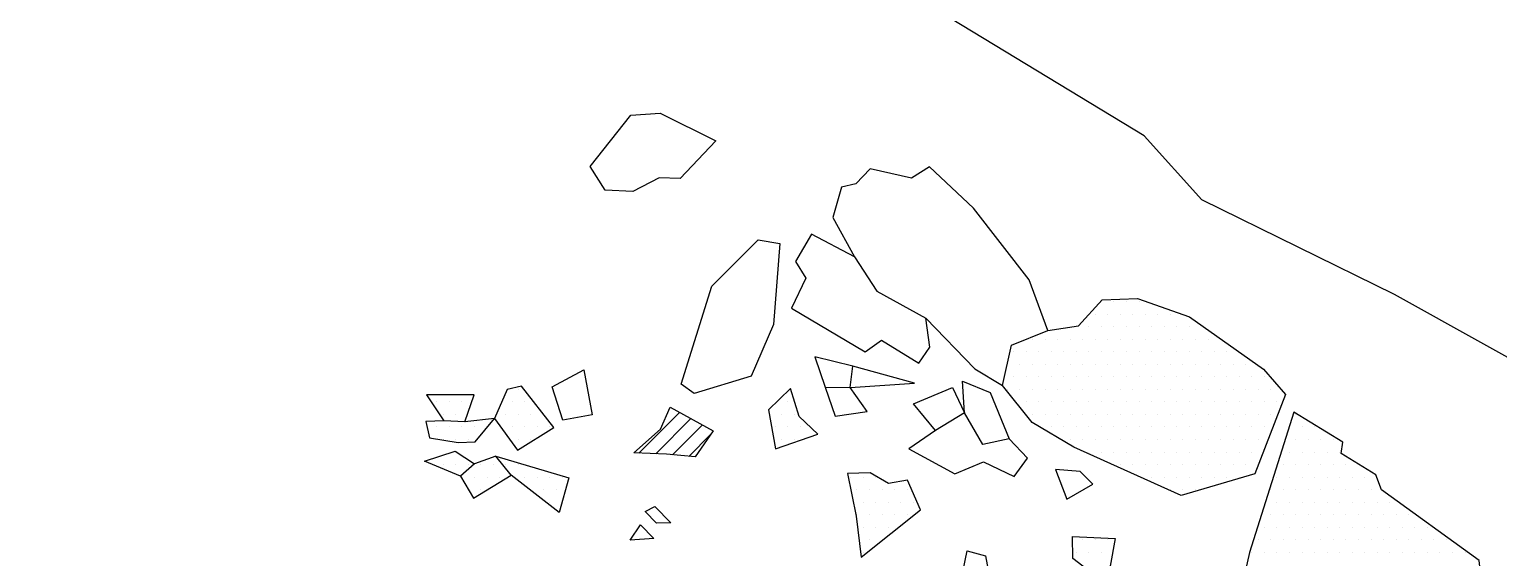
# Model space of a CAD drawing. Header units: metres. Extents: x -4.39 to -1.89, y -15.61 to -12.1.
# Drawn here: x -4.381 to -2.917, y -14.555 to -14.029 of the extents above; entities that cross this region are included whole.
import ezdxf

# ---------------------------------------------------------------- set-up
doc = ezdxf.new("R2010")
doc.units = ezdxf.units.M
doc.header["$LTSCALE"] = 25
doc.header["$MEASUREMENT"] = 0
doc.layers.get('0').update_dxf_attribs({"linetype": 'CONTINUOUS'})
for name, color, linetype in [('BEFUND', 1, 'CONTINUOUS'), ('FEUER', 1, 'CONTINUOUS'), ('STEINE', 4, 'CONTINUOUS'), ('STEINESCHRAFF', 4, 'CONTINUOUS')]:
    doc.layers.add(name, color=color, linetype=linetype)

# ---------------------------------------------------------------- blocks, each defined once
blk = doc.blocks.new('*X2')
at = {"color": 0}
for p, q in [((-377.37, -1445.1), (-373.32, -1441.05)), ((-375.68, -1445.18), (-372.18, -1441.67)), ((-374.02, -1445.28), (-371.03, -1442.3)), ((-372.39, -1445.43), (-370.18, -1443.21))]:
    blk.add_line(p, q, dxfattribs=at)
blk = doc.blocks.new('*X4')
at = {"color": 0}
for p, q in [((-331.25, -1430), (-331.25, -1430)), ((-330, -1430), (-330, -1430)), ((-328.75, -1430), (-328.75, -1430)), ((-327.5, -1430), (-327.5, -1430)), ((-331.875, -1431.25), (-331.875, -1431.25)), ((-330.625, -1431.25), (-330.625, -1431.25)), ((-329.375, -1431.25), (-329.375, -1431.25)), ((-328.125, -1431.25), (-328.125, -1431.25)), ((-326.875, -1431.25), (-326.875, -1431.25)), ((-325.625, -1431.25), (-325.625, -1431.25)), ((-324.375, -1431.25), (-324.375, -1431.25)), ((-338.125, -1433.75), (-338.125, -1433.75)), ((-336.875, -1433.75), (-336.875, -1433.75)), ((-335.625, -1433.75), (-335.625, -1433.75)), ((-334.375, -1433.75), (-334.375, -1433.75)), ((-333.75, -1432.5), (-333.75, -1432.5)), ((-333.125, -1433.75), (-333.125, -1433.75)), ((-332.5, -1432.5), (-332.5, -1432.5)), ((-331.875, -1433.75), (-331.875, -1433.75)), ((-331.25, -1432.5), (-331.25, -1432.5)), ((-330.625, -1433.75), (-330.625, -1433.75)), ((-330, -1432.5), (-330, -1432.5)), ((-329.375, -1433.75), (-329.375, -1433.75)), ((-328.75, -1432.5), (-328.75, -1432.5)), ((-328.125, -1433.75), (-328.125, -1433.75)), ((-327.5, -1432.5), (-327.5, -1432.5)), ((-326.875, -1433.75), (-326.875, -1433.75)), ((-326.25, -1432.5), (-326.25, -1432.5)), ((-325.625, -1433.75), (-325.625, -1433.75)), ((-325, -1432.5), (-325, -1432.5)), ((-324.375, -1433.75), (-324.375, -1433.75)), ((-323.75, -1432.5), (-323.75, -1432.5)), ((-323.125, -1433.75), (-323.125, -1433.75)), ((-322.5, -1432.5), (-322.5, -1432.5)), ((-321.875, -1433.75), (-321.875, -1433.75)), ((-321.25, -1432.5), (-321.25, -1432.5)), ((-320.625, -1433.75), (-320.625, -1433.75)), ((-319.375, -1433.75), (-319.375, -1433.75)), ((-340, -1435), (-340, -1435)), ((-338.75, -1435), (-338.75, -1435)), ((-337.5, -1435), (-337.5, -1435)), ((-336.25, -1435), (-336.25, -1435)), ((-335, -1435), (-335, -1435)), ((-333.75, -1435), (-333.75, -1435)), ((-332.5, -1435), (-332.5, -1435)), ((-331.25, -1435), (-331.25, -1435)), ((-330, -1435), (-330, -1435)), ((-328.75, -1435), (-328.75, -1435)), ((-327.5, -1435), (-327.5, -1435)), ((-326.25, -1435), (-326.25, -1435)), ((-325, -1435), (-325, -1435)), ((-323.75, -1435), (-323.75, -1435)), ((-322.5, -1435), (-322.5, -1435)), ((-321.25, -1435), (-321.25, -1435)), ((-320, -1435), (-320, -1435)), ((-318.75, -1435), (-318.75, -1435)), ((-340.625, -1436.25), (-340.625, -1436.25)), ((-339.375, -1436.25), (-339.375, -1436.25)), ((-338.125, -1436.25), (-338.125, -1436.25)), ((-336.875, -1436.25), (-336.875, -1436.25)), ((-335.625, -1436.25), (-335.625, -1436.25)), ((-334.375, -1436.25), (-334.375, -1436.25)), ((-333.125, -1436.25), (-333.125, -1436.25)), ((-331.875, -1436.25), (-331.875, -1436.25)), ((-330.625, -1436.25), (-330.625, -1436.25)), ((-329.375, -1436.25), (-329.375, -1436.25)), ((-328.125, -1436.25), (-328.125, -1436.25)), ((-326.875, -1436.25), (-326.875, -1436.25)), ((-325.625, -1436.25), (-325.625, -1436.25)), ((-324.375, -1436.25), (-324.375, -1436.25)), ((-323.125, -1436.25), (-323.125, -1436.25)), ((-321.875, -1436.25), (-321.875, -1436.25)), ((-320.625, -1436.25), (-320.625, -1436.25)), ((-319.375, -1436.25), (-319.375, -1436.25)), ((-318.125, -1436.25), (-318.125, -1436.25)), ((-316.875, -1436.25), (-316.875, -1436.25)), ((-340, -1437.5), (-340, -1437.5)), ((-338.75, -1437.5), (-338.75, -1437.5)), ((-337.5, -1437.5), (-337.5, -1437.5)), ((-336.25, -1437.5), (-336.25, -1437.5)), ((-335, -1437.5), (-335, -1437.5)), ((-333.75, -1437.5), (-333.75, -1437.5)), ((-332.5, -1437.5), (-332.5, -1437.5)), ((-331.25, -1437.5), (-331.25, -1437.5)), ((-330, -1437.5), (-330, -1437.5)), ((-328.75, -1437.5), (-328.75, -1437.5)), ((-327.5, -1437.5), (-327.5, -1437.5)), ((-326.25, -1437.5), (-326.25, -1437.5)), ((-325, -1437.5), (-325, -1437.5)), ((-323.75, -1437.5), (-323.75, -1437.5)), ((-322.5, -1437.5), (-322.5, -1437.5)), ((-321.25, -1437.5), (-321.25, -1437.5)), ((-320, -1437.5), (-320, -1437.5)), ((-318.75, -1437.5), (-318.75, -1437.5)), ((-317.5, -1437.5), (-317.5, -1437.5)), ((-316.25, -1437.5), (-316.25, -1437.5)), ((-315, -1437.5), (-315, -1437.5)), ((-340.625, -1438.75), (-340.625, -1438.75)), ((-339.375, -1438.75), (-339.375, -1438.75)), ((-338.125, -1438.75), (-338.125, -1438.75)), ((-336.875, -1438.75), (-336.875, -1438.75)), ((-335.625, -1438.75), (-335.625, -1438.75)), ((-334.375, -1438.75), (-334.375, -1438.75)), ((-333.125, -1438.75), (-333.125, -1438.75)), ((-331.875, -1438.75), (-331.875, -1438.75)), ((-330.625, -1438.75), (-330.625, -1438.75)), ((-329.375, -1438.75), (-329.375, -1438.75)), ((-328.125, -1438.75), (-328.125, -1438.75)), ((-326.875, -1438.75), (-326.875, -1438.75)), ((-325.625, -1438.75), (-325.625, -1438.75)), ((-324.375, -1438.75), (-324.375, -1438.75)), ((-323.125, -1438.75), (-323.125, -1438.75)), ((-321.875, -1438.75), (-321.875, -1438.75)), ((-320.625, -1438.75), (-320.625, -1438.75)), ((-319.375, -1438.75), (-319.375, -1438.75)), ((-318.125, -1438.75), (-318.125, -1438.75)), ((-316.875, -1438.75), (-316.875, -1438.75)), ((-315.625, -1438.75), (-315.625, -1438.75)), ((-314.375, -1438.75), (-314.375, -1438.75)), ((-363.125, -1441.25), (-363.125, -1441.25)), ((-362.5, -1440), (-362.5, -1440)), ((-361.875, -1441.25), (-361.875, -1441.25)), ((-338.75, -1440), (-338.75, -1440)), ((-338.125, -1441.25), (-338.125, -1441.25)), ((-337.5, -1440), (-337.5, -1440)), ((-336.875, -1441.25), (-336.875, -1441.25)), ((-336.25, -1440), (-336.25, -1440)), ((-335.625, -1441.25), (-335.625, -1441.25)), ((-335, -1440), (-335, -1440)), ((-334.375, -1441.25), (-334.375, -1441.25)), ((-333.75, -1440), (-333.75, -1440)), ((-333.125, -1441.25), (-333.125, -1441.25)), ((-332.5, -1440), (-332.5, -1440)), ((-331.875, -1441.25), (-331.875, -1441.25)), ((-331.25, -1440), (-331.25, -1440)), ((-330.625, -1441.25), (-330.625, -1441.25)), ((-330, -1440), (-330, -1440)), ((-329.375, -1441.25), (-329.375, -1441.25)), ((-328.75, -1440), (-328.75, -1440)), ((-328.125, -1441.25), (-328.125, -1441.25)), ((-327.5, -1440), (-327.5, -1440)), ((-326.875, -1441.25), (-326.875, -1441.25)), ((-326.25, -1440), (-326.25, -1440)), ((-325.625, -1441.25), (-325.625, -1441.25)), ((-325, -1440), (-325, -1440)), ((-324.375, -1441.25), (-324.375, -1441.25)), ((-323.75, -1440), (-323.75, -1440)), ((-323.125, -1441.25), (-323.125, -1441.25)), ((-322.5, -1440), (-322.5, -1440)), ((-321.875, -1441.25), (-321.875, -1441.25)), ((-321.25, -1440), (-321.25, -1440)), ((-320.625, -1441.25), (-320.625, -1441.25)), ((-320, -1440), (-320, -1440)), ((-319.375, -1441.25), (-319.375, -1441.25)), ((-318.75, -1440), (-318.75, -1440)), ((-318.125, -1441.25), (-318.125, -1441.25)), ((-317.5, -1440), (-317.5, -1440)), ((-316.875, -1441.25), (-316.875, -1441.25)), ((-316.25, -1440), (-316.25, -1440)), ((-315.625, -1441.25), (-315.625, -1441.25)), ((-315, -1440), (-315, -1440)), ((-314.375, -1441.25), (-314.375, -1441.25)), ((-313.75, -1440), (-313.75, -1440)), ((-311.875, -1441.25), (-311.875, -1441.25)), ((-363.75, -1442.5), (-363.75, -1442.5)), ((-362.5, -1442.5), (-362.5, -1442.5)), ((-361.25, -1442.5), (-361.25, -1442.5)), ((-336.25, -1442.5), (-336.25, -1442.5)), ((-335, -1442.5), (-335, -1442.5)), ((-333.75, -1442.5), (-333.75, -1442.5)), ((-332.5, -1442.5), (-332.5, -1442.5)), ((-331.25, -1442.5), (-331.25, -1442.5)), ((-330, -1442.5), (-330, -1442.5)), ((-328.75, -1442.5), (-328.75, -1442.5)), ((-327.5, -1442.5), (-327.5, -1442.5)), ((-326.25, -1442.5), (-326.25, -1442.5)), ((-325, -1442.5), (-325, -1442.5)), ((-323.75, -1442.5), (-323.75, -1442.5)), ((-322.5, -1442.5), (-322.5, -1442.5)), ((-321.25, -1442.5), (-321.25, -1442.5)), ((-320, -1442.5), (-320, -1442.5)), ((-318.75, -1442.5), (-318.75, -1442.5)), ((-317.5, -1442.5), (-317.5, -1442.5)), ((-316.25, -1442.5), (-316.25, -1442.5)), ((-315, -1442.5), (-315, -1442.5)), ((-312.5, -1442.5), (-312.5, -1442.5)), ((-311.25, -1442.5), (-311.25, -1442.5)), ((-310, -1442.5), (-310, -1442.5)), ((-363.125, -1443.75), (-363.125, -1443.75)), ((-361.875, -1443.75), (-361.875, -1443.75)), ((-334.375, -1443.75), (-334.375, -1443.75)), ((-333.125, -1443.75), (-333.125, -1443.75)), ((-331.875, -1443.75), (-331.875, -1443.75)), ((-330.625, -1443.75), (-330.625, -1443.75)), ((-329.375, -1443.75), (-329.375, -1443.75)), ((-328.125, -1443.75), (-328.125, -1443.75)), ((-326.875, -1443.75), (-326.875, -1443.75)), ((-325.625, -1443.75), (-325.625, -1443.75)), ((-324.375, -1443.75), (-324.375, -1443.75)), ((-323.125, -1443.75), (-323.125, -1443.75)), ((-321.875, -1443.75), (-321.875, -1443.75)), ((-320.625, -1443.75), (-320.625, -1443.75)), ((-319.375, -1443.75), (-319.375, -1443.75)), ((-318.125, -1443.75), (-318.125, -1443.75)), ((-316.875, -1443.75), (-316.875, -1443.75)), ((-315.625, -1443.75), (-315.625, -1443.75)), ((-311.875, -1443.75), (-311.875, -1443.75)), ((-310.625, -1443.75), (-310.625, -1443.75)), ((-309.375, -1443.75), (-309.375, -1443.75)), ((-308.125, -1443.75), (-308.125, -1443.75)), ((-332.5, -1445), (-332.5, -1445)), ((-331.25, -1445), (-331.25, -1445)), ((-330, -1445), (-330, -1445)), ((-328.75, -1445), (-328.75, -1445)), ((-327.5, -1445), (-327.5, -1445)), ((-326.25, -1445), (-326.25, -1445)), ((-325, -1445), (-325, -1445)), ((-323.75, -1445), (-323.75, -1445)), ((-322.5, -1445), (-322.5, -1445)), ((-321.25, -1445), (-321.25, -1445)), ((-320, -1445), (-320, -1445)), ((-318.75, -1445), (-318.75, -1445)), ((-317.5, -1445), (-317.5, -1445)), ((-316.25, -1445), (-316.25, -1445)), ((-312.5, -1445), (-312.5, -1445)), ((-311.25, -1445), (-311.25, -1445)), ((-310, -1445), (-310, -1445)), ((-308.75, -1445), (-308.75, -1445)), ((-307.5, -1445), (-307.5, -1445)), ((-329.375, -1446.25), (-329.375, -1446.25)), ((-328.125, -1446.25), (-328.125, -1446.25)), ((-326.875, -1446.25), (-326.875, -1446.25)), ((-325.625, -1446.25), (-325.625, -1446.25)), ((-324.375, -1446.25), (-324.375, -1446.25)), ((-323.125, -1446.25), (-323.125, -1446.25)), ((-321.875, -1446.25), (-321.875, -1446.25)), ((-320.625, -1446.25), (-320.625, -1446.25)), ((-319.375, -1446.25), (-319.375, -1446.25)), ((-318.125, -1446.25), (-318.125, -1446.25)), ((-316.875, -1446.25), (-316.875, -1446.25)), ((-315.625, -1446.25), (-315.625, -1446.25)), ((-313.125, -1446.25), (-313.125, -1446.25)), ((-311.875, -1446.25), (-311.875, -1446.25)), ((-310.625, -1446.25), (-310.625, -1446.25)), ((-309.375, -1446.25), (-309.375, -1446.25)), ((-308.125, -1446.25), (-308.125, -1446.25)), ((-306.875, -1446.25), (-306.875, -1446.25)), ((-305.625, -1446.25), (-305.625, -1446.25)), ((-356.25, -1447.5), (-356.25, -1447.5)), ((-355, -1447.5), (-355, -1447.5)), ((-353.75, -1447.5), (-353.75, -1447.5)), ((-326.25, -1447.5), (-326.25, -1447.5)), ((-325, -1447.5), (-325, -1447.5)), ((-323.75, -1447.5), (-323.75, -1447.5)), ((-322.5, -1447.5), (-322.5, -1447.5)), ((-321.25, -1447.5), (-321.25, -1447.5)), ((-320, -1447.5), (-320, -1447.5)), ((-318.75, -1447.5), (-318.75, -1447.5)), ((-317.5, -1447.5), (-317.5, -1447.5)), ((-313.75, -1447.5), (-313.75, -1447.5)), ((-312.5, -1447.5), (-312.5, -1447.5)), ((-311.25, -1447.5), (-311.25, -1447.5)), ((-310, -1447.5), (-310, -1447.5)), ((-308.75, -1447.5), (-308.75, -1447.5)), ((-307.5, -1447.5), (-307.5, -1447.5)), ((-306.25, -1447.5), (-306.25, -1447.5)), ((-305, -1447.5), (-305, -1447.5)), ((-355.625, -1448.75), (-355.625, -1448.75)), ((-355, -1450), (-355, -1450)), ((-354.375, -1448.75), (-354.375, -1448.75)), ((-353.75, -1450), (-353.75, -1450)), ((-353.125, -1448.75), (-353.125, -1448.75)), ((-352.5, -1450), (-352.5, -1450)), ((-351.875, -1448.75), (-351.875, -1448.75)), ((-351.25, -1450), (-351.25, -1450)), ((-350.625, -1448.75), (-350.625, -1448.75)), ((-350, -1450), (-350, -1450)), ((-324.375, -1448.75), (-324.375, -1448.75)), ((-323.125, -1448.75), (-323.125, -1448.75)), ((-321.875, -1448.75), (-321.875, -1448.75)), ((-314.375, -1448.75), (-314.375, -1448.75)), ((-313.75, -1450), (-313.75, -1450)), ((-313.125, -1448.75), (-313.125, -1448.75)), ((-312.5, -1450), (-312.5, -1450)), ((-311.875, -1448.75), (-311.875, -1448.75)), ((-311.25, -1450), (-311.25, -1450)), ((-310.625, -1448.75), (-310.625, -1448.75)), ((-310, -1450), (-310, -1450)), ((-309.375, -1448.75), (-309.375, -1448.75)), ((-308.75, -1450), (-308.75, -1450)), ((-308.125, -1448.75), (-308.125, -1448.75)), ((-307.5, -1450), (-307.5, -1450)), ((-306.875, -1448.75), (-306.875, -1448.75)), ((-306.25, -1450), (-306.25, -1450)), ((-305.625, -1448.75), (-305.625, -1448.75)), ((-305, -1450), (-305, -1450)), ((-304.375, -1448.75), (-304.375, -1448.75)), ((-303.75, -1450), (-303.75, -1450)), ((-302.5, -1450), (-302.5, -1450)), ((-355.625, -1451.25), (-355.625, -1451.25)), ((-354.375, -1451.25), (-354.375, -1451.25)), ((-353.125, -1451.25), (-353.125, -1451.25)), ((-351.875, -1451.25), (-351.875, -1451.25)), ((-350.625, -1451.25), (-350.625, -1451.25)), ((-314.375, -1451.25), (-314.375, -1451.25)), ((-313.125, -1451.25), (-313.125, -1451.25)), ((-311.875, -1451.25), (-311.875, -1451.25)), ((-310.625, -1451.25), (-310.625, -1451.25)), ((-309.375, -1451.25), (-309.375, -1451.25)), ((-308.125, -1451.25), (-308.125, -1451.25)), ((-306.875, -1451.25), (-306.875, -1451.25)), ((-305.625, -1451.25), (-305.625, -1451.25)), ((-304.375, -1451.25), (-304.375, -1451.25)), ((-303.125, -1451.25), (-303.125, -1451.25)), ((-301.875, -1451.25), (-301.875, -1451.25)), ((-300.625, -1451.25), (-300.625, -1451.25)), ((-355, -1452.5), (-355, -1452.5)), ((-353.75, -1452.5), (-353.75, -1452.5)), ((-352.5, -1452.5), (-352.5, -1452.5)), ((-315, -1452.5), (-315, -1452.5)), ((-313.75, -1452.5), (-313.75, -1452.5)), ((-312.5, -1452.5), (-312.5, -1452.5)), ((-311.25, -1452.5), (-311.25, -1452.5)), ((-310, -1452.5), (-310, -1452.5)), ((-308.75, -1452.5), (-308.75, -1452.5)), ((-307.5, -1452.5), (-307.5, -1452.5)), ((-306.25, -1452.5), (-306.25, -1452.5)), ((-305, -1452.5), (-305, -1452.5)), ((-303.75, -1452.5), (-303.75, -1452.5)), ((-302.5, -1452.5), (-302.5, -1452.5)), ((-301.25, -1452.5), (-301.25, -1452.5)), ((-300, -1452.5), (-300, -1452.5)), ((-298.75, -1452.5), (-298.75, -1452.5)), ((-354.375, -1453.75), (-354.375, -1453.75)), ((-353.125, -1453.75), (-353.125, -1453.75)), ((-333.125, -1453.75), (-333.125, -1453.75)), ((-331.875, -1453.75), (-331.875, -1453.75)), ((-330.625, -1453.75), (-330.625, -1453.75)), ((-315.625, -1453.75), (-315.625, -1453.75)), ((-314.375, -1453.75), (-314.375, -1453.75)), ((-313.125, -1453.75), (-313.125, -1453.75)), ((-311.875, -1453.75), (-311.875, -1453.75)), ((-310.625, -1453.75), (-310.625, -1453.75)), ((-309.375, -1453.75), (-309.375, -1453.75)), ((-308.125, -1453.75), (-308.125, -1453.75)), ((-306.875, -1453.75), (-306.875, -1453.75)), ((-305.625, -1453.75), (-305.625, -1453.75)), ((-304.375, -1453.75), (-304.375, -1453.75)), ((-303.125, -1453.75), (-303.125, -1453.75)), ((-301.875, -1453.75), (-301.875, -1453.75)), ((-300.625, -1453.75), (-300.625, -1453.75)), ((-299.375, -1453.75), (-299.375, -1453.75)), ((-298.125, -1453.75), (-298.125, -1453.75)), ((-296.875, -1453.75), (-296.875, -1453.75)), ((-355, -1455), (-355, -1455)), ((-333.75, -1455), (-333.75, -1455)), ((-332.5, -1455), (-332.5, -1455)), ((-331.25, -1455), (-331.25, -1455)), ((-316.25, -1455), (-316.25, -1455)), ((-315, -1455), (-315, -1455)), ((-313.75, -1455), (-313.75, -1455)), ((-312.5, -1455), (-312.5, -1455)), ((-311.25, -1455), (-311.25, -1455)), ((-310, -1455), (-310, -1455)), ((-308.75, -1455), (-308.75, -1455)), ((-307.5, -1455), (-307.5, -1455)), ((-306.25, -1455), (-306.25, -1455)), ((-305, -1455), (-305, -1455)), ((-303.75, -1455), (-303.75, -1455)), ((-302.5, -1455), (-302.5, -1455)), ((-301.25, -1455), (-301.25, -1455)), ((-300, -1455), (-300, -1455)), ((-298.75, -1455), (-298.75, -1455)), ((-297.5, -1455), (-297.5, -1455)), ((-296.25, -1455), (-296.25, -1455)), ((-295, -1455), (-295, -1455))]:
    blk.add_line(p, q, dxfattribs=at)
blk = doc.blocks.new('*X5')
at = {"color": 0}
for p, q in [((-371.875, -1313.75), (-371.875, -1313.75)), ((-370.625, -1313.75), (-370.625, -1313.75)), ((-372.5, -1315), (-372.5, -1315)), ((-371.25, -1315), (-371.25, -1315)), ((-370, -1315), (-370, -1315)), ((-371.875, -1316.25), (-371.875, -1316.25)), ((-370.625, -1316.25), (-370.625, -1316.25)), ((-369.375, -1316.25), (-369.375, -1316.25)), ((-372.5, -1317.5), (-372.5, -1317.5)), ((-371.25, -1317.5), (-371.25, -1317.5)), ((-370, -1317.5), (-370, -1317.5)), ((-368.75, -1317.5), (-368.75, -1317.5)), ((-361.25, -1317.5), (-361.25, -1317.5)), ((-360, -1317.5), (-360, -1317.5)), ((-433.125, -1318.75), (-433.125, -1318.75)), ((-431.875, -1318.75), (-431.875, -1318.75)), ((-430.625, -1318.75), (-430.625, -1318.75)), ((-429.375, -1318.75), (-429.375, -1318.75)), ((-428.125, -1318.75), (-428.125, -1318.75)), ((-426.875, -1318.75), (-426.875, -1318.75)), ((-425.625, -1318.75), (-425.625, -1318.75)), ((-371.875, -1318.75), (-371.875, -1318.75)), ((-370.625, -1318.75), (-370.625, -1318.75)), ((-369.375, -1318.75), (-369.375, -1318.75)), ((-361.875, -1318.75), (-361.875, -1318.75)), ((-360.625, -1318.75), (-360.625, -1318.75)), ((-359.375, -1318.75), (-359.375, -1318.75)), ((-358.125, -1318.75), (-358.125, -1318.75)), ((-433.75, -1320), (-433.75, -1320)), ((-432.5, -1320), (-432.5, -1320)), ((-431.25, -1320), (-431.25, -1320)), ((-430, -1320), (-430, -1320)), ((-428.75, -1320), (-428.75, -1320)), ((-427.5, -1320), (-427.5, -1320)), ((-426.25, -1320), (-426.25, -1320)), ((-425, -1320), (-425, -1320)), ((-423.75, -1320), (-423.75, -1320)), ((-371.25, -1320), (-371.25, -1320)), ((-370, -1320), (-370, -1320)), ((-368.75, -1320), (-368.75, -1320)), ((-362.5, -1320), (-362.5, -1320)), ((-361.25, -1320), (-361.25, -1320)), ((-360, -1320), (-360, -1320)), ((-358.75, -1320), (-358.75, -1320)), ((-434.375, -1321.25), (-434.375, -1321.25)), ((-433.75, -1322.5), (-433.75, -1322.5)), ((-433.125, -1321.25), (-433.125, -1321.25)), ((-432.5, -1322.5), (-432.5, -1322.5)), ((-431.875, -1321.25), (-431.875, -1321.25)), ((-431.25, -1322.5), (-431.25, -1322.5)), ((-430.625, -1321.25), (-430.625, -1321.25)), ((-430, -1322.5), (-430, -1322.5)), ((-429.375, -1321.25), (-429.375, -1321.25)), ((-428.75, -1322.5), (-428.75, -1322.5)), ((-428.125, -1321.25), (-428.125, -1321.25)), ((-427.5, -1322.5), (-427.5, -1322.5)), ((-426.875, -1321.25), (-426.875, -1321.25)), ((-426.25, -1322.5), (-426.25, -1322.5)), ((-425.625, -1321.25), (-425.625, -1321.25)), ((-425, -1322.5), (-425, -1322.5)), ((-424.375, -1321.25), (-424.375, -1321.25)), ((-423.75, -1322.5), (-423.75, -1322.5)), ((-423.125, -1321.25), (-423.125, -1321.25)), ((-422.5, -1322.5), (-422.5, -1322.5)), ((-421.25, -1322.5), (-421.25, -1322.5)), ((-370.625, -1321.25), (-370.625, -1321.25)), ((-369.375, -1321.25), (-369.375, -1321.25)), ((-360.625, -1321.25), (-360.625, -1321.25)), ((-359.375, -1321.25), (-359.375, -1321.25)), ((-358.75, -1322.5), (-358.75, -1322.5)), ((-358.125, -1321.25), (-358.125, -1321.25)), ((-435.625, -1323.75), (-435.625, -1323.75)), ((-434.375, -1323.75), (-434.375, -1323.75)), ((-433.125, -1323.75), (-433.125, -1323.75)), ((-431.875, -1323.75), (-431.875, -1323.75)), ((-430.625, -1323.75), (-430.625, -1323.75)), ((-429.375, -1323.75), (-429.375, -1323.75)), ((-428.125, -1323.75), (-428.125, -1323.75)), ((-426.875, -1323.75), (-426.875, -1323.75)), ((-425.625, -1323.75), (-425.625, -1323.75)), ((-424.375, -1323.75), (-424.375, -1323.75)), ((-423.125, -1323.75), (-423.125, -1323.75)), ((-421.875, -1323.75), (-421.875, -1323.75)), ((-420.625, -1323.75), (-420.625, -1323.75)), ((-436.25, -1325), (-436.25, -1325)), ((-435, -1325), (-435, -1325)), ((-433.75, -1325), (-433.75, -1325)), ((-432.5, -1325), (-432.5, -1325)), ((-431.25, -1325), (-431.25, -1325)), ((-430, -1325), (-430, -1325)), ((-428.75, -1325), (-428.75, -1325)), ((-427.5, -1325), (-427.5, -1325)), ((-426.25, -1325), (-426.25, -1325)), ((-425, -1325), (-425, -1325)), ((-423.75, -1325), (-423.75, -1325)), ((-422.5, -1325), (-422.5, -1325)), ((-421.25, -1325), (-421.25, -1325)), ((-420, -1325), (-420, -1325)), ((-436.875, -1326.25), (-436.875, -1326.25)), ((-435.625, -1326.25), (-435.625, -1326.25)), ((-434.375, -1326.25), (-434.375, -1326.25)), ((-433.125, -1326.25), (-433.125, -1326.25)), ((-431.875, -1326.25), (-431.875, -1326.25)), ((-430.625, -1326.25), (-430.625, -1326.25)), ((-429.375, -1326.25), (-429.375, -1326.25)), ((-428.125, -1326.25), (-428.125, -1326.25)), ((-426.875, -1326.25), (-426.875, -1326.25)), ((-425.625, -1326.25), (-425.625, -1326.25)), ((-424.375, -1326.25), (-424.375, -1326.25)), ((-423.125, -1326.25), (-423.125, -1326.25)), ((-421.875, -1326.25), (-421.875, -1326.25)), ((-420.625, -1326.25), (-420.625, -1326.25)), ((-437.5, -1327.5), (-437.5, -1327.5)), ((-436.25, -1327.5), (-436.25, -1327.5)), ((-435, -1327.5), (-435, -1327.5)), ((-433.75, -1327.5), (-433.75, -1327.5)), ((-432.5, -1327.5), (-432.5, -1327.5)), ((-431.25, -1327.5), (-431.25, -1327.5)), ((-430, -1327.5), (-430, -1327.5)), ((-428.75, -1327.5), (-428.75, -1327.5)), ((-427.5, -1327.5), (-427.5, -1327.5)), ((-426.25, -1327.5), (-426.25, -1327.5)), ((-425, -1327.5), (-425, -1327.5)), ((-423.75, -1327.5), (-423.75, -1327.5)), ((-422.5, -1327.5), (-422.5, -1327.5)), ((-421.25, -1327.5), (-421.25, -1327.5)), ((-420, -1327.5), (-420, -1327.5)), ((-436.875, -1328.75), (-436.875, -1328.75)), ((-435.625, -1328.75), (-435.625, -1328.75)), ((-434.375, -1328.75), (-434.375, -1328.75)), ((-433.125, -1328.75), (-433.125, -1328.75)), ((-431.875, -1328.75), (-431.875, -1328.75)), ((-430.625, -1328.75), (-430.625, -1328.75)), ((-429.375, -1328.75), (-429.375, -1328.75)), ((-428.125, -1328.75), (-428.125, -1328.75)), ((-426.875, -1328.75), (-426.875, -1328.75)), ((-425.625, -1328.75), (-425.625, -1328.75)), ((-424.375, -1328.75), (-424.375, -1328.75)), ((-423.125, -1328.75), (-423.125, -1328.75)), ((-421.875, -1328.75), (-421.875, -1328.75)), ((-420.625, -1328.75), (-420.625, -1328.75)), ((-438.125, -1331.25), (-438.125, -1331.25)), ((-437.5, -1330), (-437.5, -1330)), ((-436.875, -1331.25), (-436.875, -1331.25)), ((-436.25, -1330), (-436.25, -1330)), ((-435.625, -1331.25), (-435.625, -1331.25)), ((-435, -1330), (-435, -1330)), ((-434.375, -1331.25), (-434.375, -1331.25)), ((-433.75, -1330), (-433.75, -1330)), ((-433.125, -1331.25), (-433.125, -1331.25)), ((-432.5, -1330), (-432.5, -1330)), ((-431.875, -1331.25), (-431.875, -1331.25)), ((-431.25, -1330), (-431.25, -1330)), ((-430.625, -1331.25), (-430.625, -1331.25)), ((-430, -1330), (-430, -1330)), ((-429.375, -1331.25), (-429.375, -1331.25)), ((-428.75, -1330), (-428.75, -1330)), ((-428.125, -1331.25), (-428.125, -1331.25)), ((-427.5, -1330), (-427.5, -1330)), ((-426.875, -1331.25), (-426.875, -1331.25)), ((-426.25, -1330), (-426.25, -1330)), ((-425.625, -1331.25), (-425.625, -1331.25)), ((-425, -1330), (-425, -1330)), ((-424.375, -1331.25), (-424.375, -1331.25)), ((-423.75, -1330), (-423.75, -1330)), ((-423.125, -1331.25), (-423.125, -1331.25)), ((-422.5, -1330), (-422.5, -1330)), ((-421.25, -1330), (-421.25, -1330)), ((-437.5, -1332.5), (-437.5, -1332.5)), ((-436.25, -1332.5), (-436.25, -1332.5)), ((-435, -1332.5), (-435, -1332.5)), ((-433.75, -1332.5), (-433.75, -1332.5)), ((-432.5, -1332.5), (-432.5, -1332.5)), ((-431.25, -1332.5), (-431.25, -1332.5)), ((-430, -1332.5), (-430, -1332.5)), ((-428.75, -1332.5), (-428.75, -1332.5)), ((-427.5, -1332.5), (-427.5, -1332.5)), ((-426.25, -1332.5), (-426.25, -1332.5)), ((-425, -1332.5), (-425, -1332.5)), ((-423.75, -1332.5), (-423.75, -1332.5)), ((-430.625, -1333.75), (-430.625, -1333.75)), ((-429.375, -1333.75), (-429.375, -1333.75)), ((-428.125, -1333.75), (-428.125, -1333.75)), ((-426.875, -1333.75), (-426.875, -1333.75)), ((-425.625, -1333.75), (-425.625, -1333.75)), ((-424.375, -1333.75), (-424.375, -1333.75)), ((-428.75, -1335), (-428.75, -1335)), ((-427.5, -1335), (-427.5, -1335)), ((-426.25, -1335), (-426.25, -1335)), ((-389.375, -1438.75), (-389.375, -1438.75)), ((-397.5, -1440), (-397.5, -1440)), ((-396.875, -1441.25), (-396.875, -1441.25)), ((-396.25, -1440), (-396.25, -1440)), ((-395.625, -1441.25), (-395.625, -1441.25)), ((-395, -1440), (-395, -1440)), ((-390.625, -1441.25), (-390.625, -1441.25)), ((-390, -1440), (-390, -1440)), ((-389.375, -1441.25), (-389.375, -1441.25)), ((-388.75, -1440), (-388.75, -1440)), ((-388.125, -1441.25), (-388.125, -1441.25)), ((-397.5, -1442.5), (-397.5, -1442.5)), ((-396.25, -1442.5), (-396.25, -1442.5)), ((-395, -1442.5), (-395, -1442.5)), ((-393.75, -1442.5), (-393.75, -1442.5)), ((-392.5, -1442.5), (-392.5, -1442.5)), ((-390, -1442.5), (-390, -1442.5)), ((-388.75, -1442.5), (-388.75, -1442.5)), ((-387.5, -1442.5), (-387.5, -1442.5)), ((-386.25, -1442.5), (-386.25, -1442.5)), ((-396.875, -1443.75), (-396.875, -1443.75)), ((-395.625, -1443.75), (-395.625, -1443.75)), ((-394.375, -1443.75), (-394.375, -1443.75)), ((-389.375, -1443.75), (-389.375, -1443.75)), ((-388.125, -1443.75), (-388.125, -1443.75)), ((-396.875, -1446.25), (-396.875, -1446.25)), ((-395.625, -1446.25), (-395.625, -1446.25)), ((-394.375, -1446.25), (-394.375, -1446.25)), ((-393.125, -1446.25), (-393.125, -1446.25)), ((-391.875, -1446.25), (-391.875, -1446.25)), ((-390.625, -1446.25), (-390.625, -1446.25)), ((-389.375, -1446.25), (-389.375, -1446.25)), ((-395, -1447.5), (-395, -1447.5)), ((-393.75, -1447.5), (-393.75, -1447.5)), ((-392.5, -1447.5), (-392.5, -1447.5)), ((-391.25, -1447.5), (-391.25, -1447.5)), ((-388.75, -1447.5), (-388.75, -1447.5)), ((-387.5, -1447.5), (-387.5, -1447.5)), ((-386.25, -1447.5), (-386.25, -1447.5)), ((-385, -1447.5), (-385, -1447.5)), ((-393.125, -1448.75), (-393.125, -1448.75)), ((-388.125, -1448.75), (-388.125, -1448.75)), ((-386.875, -1448.75), (-386.875, -1448.75)), ((-386.25, -1450), (-386.25, -1450)), ((-385.625, -1448.75), (-385.625, -1448.75))]:
    blk.add_line(p, q, dxfattribs=at)

msp = doc.modelspace()

# ---------------------------------------------------------------- linework, layer by layer
at = {"layer": 'BEFUND'}
msp.add_lwpolyline([(-2.0051, -14.8548), (-2.1532, -14.7406), (-2.3589, -14.6436), (-2.6105, -14.5221), (-2.8422, -14.392), (-3.0204, -14.293), (-3.2123, -14.1986), (-3.2698, -14.1349), (-3.4623, -14.018), (-3.558, -13.9553), (-3.5758, -13.8702), (-3.6455, -13.8558), (-3.6817, -13.8049), (-3.7998, -13.7645), (-3.9215, -13.6936), (-3.9979, -13.6976)], dxfattribs=at)
at = {"layer": 'STEINE'}
for points in [[(-3.8221, -14.1654), (-3.7818, -14.114), (-3.7523, -14.112), (-3.6968, -14.1396), (-3.7324, -14.1772), (-3.7533, -14.1767), (-3.7798, -14.1904), (-3.8073, -14.1889), (-3.8221, -14.1654)], [(-3.3658, -14.3289), (-3.3846, -14.2784), (-3.4401, -14.207), (-3.4838, -14.1657), (-3.5017, -14.1769), (-3.5429, -14.1677), (-3.5572, -14.1825), (-3.5715, -14.186), (-3.5802, -14.2161), (-3.5588, -14.2553), (-3.5364, -14.2895), (-3.4875, -14.3165), (-3.4387, -14.367), (-3.4112, -14.3838)], [(-3.5588, -14.2553), (-3.6016, -14.2329), (-3.6174, -14.2599), (-3.6072, -14.2767), (-3.6215, -14.3067), (-3.5482, -14.3501), (-3.5319, -14.3384), (-3.4947, -14.3613), (-3.4835, -14.3456), (-3.4875, -14.3165)], [(-3.7316, -14.3825), (-3.701, -14.2847), (-3.6546, -14.2384), (-3.6332, -14.242), (-3.6394, -14.323), (-3.6618, -14.3744), (-3.7184, -14.3917), (-3.7316, -14.3825)], [(-3.129, -14.3928), (-3.1596, -14.4717), (-3.233, -14.4935), (-3.3399, -14.445), (-3.3817, -14.4205), (-3.4112, -14.3838), (-3.402, -14.3436), (-3.3658, -14.3289), (-3.3352, -14.3243), (-3.3118, -14.2983), (-3.2766, -14.2969), (-3.2247, -14.3152), (-3.1509, -14.3673), (-3.129, -14.3928)], [(-3.8493, -14.4181), (-3.86, -14.385), (-3.8284, -14.3682), (-3.8203, -14.413), (-3.8493, -14.4181)], [(-3.5981, -14.3551), (-3.588, -14.3852), (-3.563, -14.3857), (-3.5604, -14.3643), (-3.5981, -14.3551)], [(-3.563, -14.3857), (-3.4988, -14.3812), (-3.5604, -14.3643)], [(-3.4046, -14.4368), (-3.4306, -14.4424), (-3.4489, -14.4108), (-3.4509, -14.3792), (-3.4234, -14.3905), (-3.4046, -14.4368)], [(-3.9471, -14.42), (-3.938, -14.393), (-3.9853, -14.393), (-3.968, -14.419)], [(-3.8585, -14.4257), (-3.8906, -14.3844), (-3.9048, -14.3875), (-3.9176, -14.4165), (-3.8947, -14.4481), (-3.8585, -14.4257)], [(-3.5951, -14.4321), (-3.614, -14.4147), (-3.6226, -14.3867), (-3.6445, -14.4081), (-3.6374, -14.4468), (-3.5951, -14.4321)], [(-3.588, -14.3852), (-3.5778, -14.4143), (-3.5462, -14.4097), (-3.563, -14.3857)], [(-3.478, -14.4286), (-3.4998, -14.4021), (-3.4611, -14.3858), (-3.4489, -14.4108), (-3.478, -14.4286)], [(-3.7786, -14.4507), (-3.752, -14.4273), (-3.7423, -14.4054), (-3.6996, -14.4289), (-3.7174, -14.4549), (-3.746, -14.4523), (-3.7786, -14.4507)], [(-3.1648, -14.5501), (-3.1704, -14.5751), (-3.15, -14.597), (-2.9713, -14.6874), (-2.9239, -14.6691), (-2.936, -14.558), (-3.0333, -14.4876), (-3.0389, -14.4728), (-3.0735, -14.4514), (-3.072, -14.4402), (-3.1208, -14.4101), (-3.1648, -14.5501)], [(-3.9471, -14.42), (-3.968, -14.419), (-3.9859, -14.4195), (-3.9823, -14.4358), (-3.9538, -14.4404), (-3.937, -14.4399), (-3.9176, -14.4165), (-3.9471, -14.42)], [(-3.478, -14.4286), (-3.5045, -14.4469), (-3.4586, -14.4719), (-3.4301, -14.4597), (-3.3996, -14.4745), (-3.3863, -14.4562), (-3.4046, -14.4368)], [(-3.9874, -14.4592), (-3.9569, -14.4491), (-3.9375, -14.4618), (-3.9513, -14.474), (-3.9874, -14.4592)], [(-3.9513, -14.474), (-3.9386, -14.4959), (-3.9008, -14.473), (-3.9161, -14.4542), (-3.9375, -14.4618)], [(-3.9161, -14.4542), (-3.8433, -14.4756), (-3.853, -14.5103), (-3.9008, -14.473)], [(-3.4928, -14.5076), (-3.506, -14.478), (-3.5249, -14.4815), (-3.5432, -14.4708), (-3.5656, -14.4713), (-3.557, -14.5141), (-3.552, -14.5549), (-3.4928, -14.5076)], [(-3.3583, -14.4674), (-3.3471, -14.497), (-3.3211, -14.4822), (-3.3338, -14.4695), (-3.3583, -14.4674)], [(-3.7674, -14.5093), (-3.7577, -14.5043), (-3.7419, -14.5206), (-3.7562, -14.5211), (-3.7674, -14.5093)], [(-3.7822, -14.5379), (-3.772, -14.5226), (-3.7588, -14.5363), (-3.7822, -14.5379)], [(-3.3039, -14.5638), (-3.3181, -14.5739), (-3.341, -14.5561), (-3.3415, -14.5342), (-3.2987, -14.5363), (-3.3039, -14.5638)], [(-3.4522, -14.6518), (-3.4552, -14.5922), (-3.4465, -14.5484), (-3.4282, -14.5535), (-3.415, -14.6233), (-3.4206, -14.6559)]]:
    msp.add_lwpolyline(points, dxfattribs=at)

# ---------------------------------------------------------------- block references
at = {"layer": 'FEUER', "xscale": 0.01, "yscale": 0.01, "zscale": 0.01}
msp.add_blockref('*X2', (0, 0), dxfattribs=at)
at = {"layer": 'STEINESCHRAFF', "xscale": 0.01, "yscale": 0.01, "zscale": 0.01}
for name in ['*X5', '*X4']:
    msp.add_blockref(name, (0, 0), dxfattribs=at)

doc.saveas('drawing.dxf')
